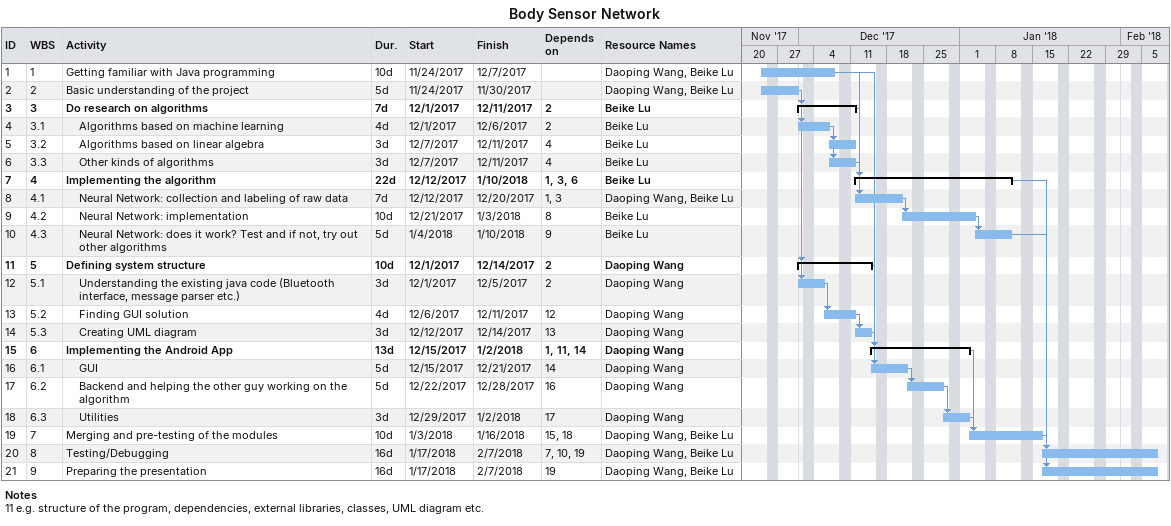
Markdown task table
Body Sensor Network

| ID | WBS | Task | Duration | Start | Finish | Predecessors | Resources |
|---|---|---|---|---|---|---|---|
| 1 | 1 | Getting familiar with Java programming | 10d | 2017-11-24 | 2017-12-07 |  | Daoping Wang, Beike Lu |
| 2 | 2 | Basic understanding of the project | 5d | 2017-11-24 | 2017-11-30 |  | Daoping Wang, Beike Lu |
| 3 | 3 | **Do research on algorithms** | 7d | 2017-12-01 | 2017-12-11 | 2 | Beike Lu |
| 4 | 3.1 | Algorithms based on machine learning | 4d | 2017-12-01 | 2017-12-06 | 2 | Beike Lu |
| 5 | 3.2 | Algorithms based on linear algebra | 3d | 2017-12-07 | 2017-12-11 | 4 | Beike Lu |
| 6 | 3.3 | Other kinds of algorithms | 3d | 2017-12-07 | 2017-12-11 | 4 | Beike Lu |
| 7 | 4 | **Implementing the algorithm** | 22d | 2017-12-12 | 2018-01-10 | 1, 3, 6 | Beike Lu |
| 8 | 4.1 | Neural Network: collection and labeling of raw data | 7d | 2017-12-12 | 2017-12-20 | 1, 3 | Daoping Wang, Beike Lu |
| 9 | 4.2 | Neural Network: implementation | 10d | 2017-12-21 | 2018-01-03 | 8 | Beike Lu |
| 10 | 4.3 | Neural Network: does it work? Test and if not, try out other algorithms | 5d | 2018-01-04 | 2018-01-10 | 9 | Beike Lu |
| 11 | 5 | **Defining system structure** | 10d | 2017-12-01 | 2017-12-14 | 2 | Daoping Wang |
| 12 | 5.1 | Understanding the existing java code (Bluetooth interface, message parser etc.) | 3d | 2017-12-01 | 2017-12-05 | 2 | Daoping Wang |
| 13 | 5.2 | Finding GUI solution | 4d | 2017-12-06 | 2017-12-11 | 12 | Daoping Wang |
| 14 | 5.3 | Creating UML diagram | 3d | 2017-12-12 | 2017-12-14 | 13 | Daoping Wang |
| 15 | 6 | **Implementing the Android App** | 13d | 2017-12-15 | 2018-01-02 | 1, 11, 14 | Daoping Wang |
| 16 | 6.1 | GUI | 5d | 2017-12-15 | 2017-12-21 | 14 | Daoping Wang |
| 17 | 6.2 | Backend and helping the other guy working on the algorithm | 5d | 2017-12-22 | 2017-12-28 | 16 | Daoping Wang |
| 18 | 6.3 | Utilities | 3d | 2017-12-29 | 2018-01-02 | 17 | Daoping Wang |
| 19 | 7 | Merging and pre-testing of the modules | 10d | 2018-01-03 | 2018-01-16 | 15, 18 | Daoping Wang, Beike Lu |
| 20 | 8 | Testing/Debugging | 16d | 2018-01-17 | 2018-02-07 | 7, 10, 19 | Daoping Wang, Beike Lu |
| 21 | 9 | Preparing the presentation | 16d | 2018-01-17 | 2018-02-07 | 19 | Daoping Wang, Beike Lu |

Notes
- 11: e.g. structure of the program, dependencies, external libraries, classes, UML diagram etc.
